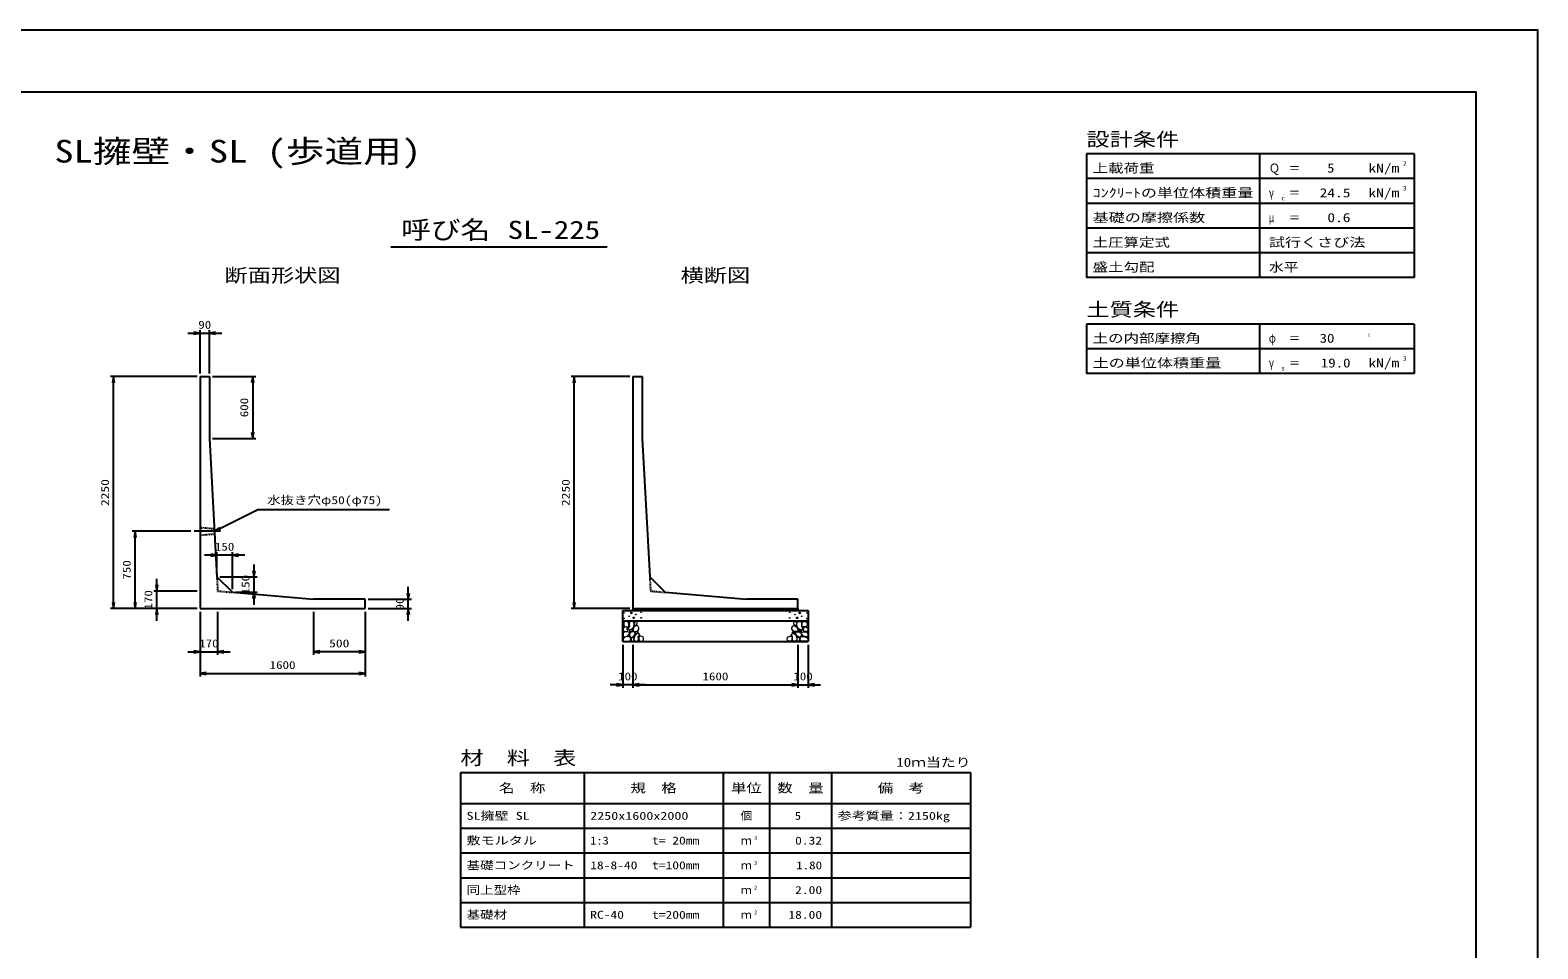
# Model space of a CAD drawing. Units: millimetres at full size. Extents: x 0 to 25230, y 0 to 17820.
# Drawn here: x 10601 to 25230, y 8910 to 17820 of the extents above; entities that cross this region are included whole.
import ezdxf
from ezdxf.enums import TextEntityAlignment as Align

# ---------------------------------------------------------------- set-up
doc = ezdxf.new("R2010")
doc.units = ezdxf.units.MM
doc.linetypes.add('CHAIN', pattern=[18.5, 12, -1.5, 3.5, -1.5])
doc.linetypes.add('DASHED_SPACED', pattern=[12, 6, -6])
for name, color, linetype, lineweight in [('D-BMK', 2, 'CHAIN', 25), ('D-DCR-HCHn', 4, 'Continuous', 9), ('D-MTR-FRAM', 7, 'Continuous', 25), ('D-MTR-LINE', 7, 'Continuous', 25), ('D-STR-DIM', 7, 'Continuous', 25), ('D-STR-STRn', 1, 'Continuous', 25), ('D-STR-TXT', 7, 'Continuous', 25), ('D-TTL', 2, 'Continuous', 25), ('D-TTL-FRAM', 2, 'Continuous', 25), ('D-TTL-LINE', 7, 'Continuous', 25), ('D-TTL-TXT', 7, 'Continuous', 25)]:
    doc.layers.add(name, color=color, linetype=linetype, lineweight=lineweight)
doc.layers.add('D-MTR', color=7, linetype='Continuous')
doc.layers.add('D-MTR-TXT', color=7, linetype='Continuous')
doc.styles.add('ＭＳ ゴシック', font='')
doc.styles.get('ＭＳ ゴシック').set_extended_font_data('MS Gothic')

# ---------------------------------------------------------------- blocks, each defined once
blk = doc.blocks.new('open_arrow')
at = {"color": 0, "linetype": 'Continuous', "lineweight": -2}
blk.add_lwpolyline([(7.5, 1.25), (0, 0), (7.5, -1.25)], dxfattribs=at)

msp = doc.modelspace()

# ---------------------------------------------------------------- linework, layer by layer
at = {"layer": 'D-BMK'}
msp.add_line((12448.649, 12960), (12190, 12960), dxfattribs=at)
at = {"layer": 'D-DCR-HCHn'}
for points in [[(16357.281, 12023.808), (16350.346, 12003.005), (16359.592, 11989.136), (16382.707, 11986.824), (16398.488, 11993.599), (16391.952, 12009.939), (16396.575, 12019.185), (16387.33, 12028.431), (16373.461, 12033.053)], [(16401.198, 12081.594), (16380.395, 12086.217), (16361.904, 12076.971), (16359.592, 12056.168), (16364.215, 12039.988), (16387.33, 12033.053), (16403.51, 12033.053), (16410.444, 12044.611), (16410.444, 12070.037)], [(16419.69, 12083.906), (16412.756, 12063.102), (16415.067, 12039.988), (16398.887, 12014.562), (16419.69, 12003.005), (16442.805, 12014.562), (16456.673, 12033.053), (16461.296, 12063.102), (16456.673, 12079.283), (16442.805, 12086.217)], [(16424.313, 12003.005), (16412.756, 11993.759), (16417.379, 11986.824), (16433.559, 11986.824), (16440.493, 11989.136), (16445.116, 11998.382), (16438.182, 12005.316)], [(16458.985, 12028.431), (16447.427, 12000.693), (16456.673, 11989.136), (16484.411, 11989.136), (16495.968, 11993.759), (16507.525, 12009.939), (16507.525, 12023.808), (16495.968, 12042.299), (16482.099, 12044.611)], [(16463.608, 12079.283), (16463.608, 12051.545), (16475.165, 12044.611), (16486.722, 12051.545), (16489.034, 12067.725), (16486.722, 12081.594), (16470.542, 12086.217)], [(18041.015, 12028.431), (18052.573, 12000.693), (18043.327, 11989.136), (18015.589, 11989.136), (18004.032, 11993.759), (17992.475, 12009.939), (17992.475, 12023.808), (18004.032, 12042.299), (18017.901, 12044.611)], [(18036.392, 12079.283), (18036.392, 12051.545), (18024.835, 12044.611), (18013.278, 12051.545), (18010.966, 12067.725), (18013.278, 12081.594), (18029.458, 12086.217)], [(18080.31, 12083.906), (18087.244, 12063.102), (18084.933, 12039.988), (18101.113, 12014.562), (18080.31, 12003.005), (18057.195, 12014.562), (18043.327, 12033.053), (18038.704, 12063.102), (18043.327, 12079.283), (18057.195, 12086.217)], [(18075.687, 12003.005), (18087.244, 11993.759), (18082.621, 11986.824), (18066.441, 11986.824), (18059.507, 11989.136), (18054.884, 11998.382), (18061.818, 12005.316)], [(18098.802, 12081.594), (18119.605, 12086.217), (18138.096, 12076.971), (18140.408, 12056.168), (18135.785, 12039.988), (18112.67, 12033.053), (18096.49, 12033.053), (18089.556, 12044.611), (18089.556, 12070.037)], [(18142.719, 12023.808), (18149.654, 12003.005), (18140.408, 11989.136), (18117.293, 11986.824), (18101.512, 11993.599), (18108.048, 12009.939), (18103.425, 12019.185), (18112.67, 12028.431), (18126.539, 12033.053)], [(16401.155, 11947.009), (16418.277, 11972.692), (16416.137, 11979.112), (16392.594, 11985.533), (16371.192, 11983.393), (16356.21, 11970.551), (16354.07, 11955.57), (16356.21, 11940.588), (16373.332, 11936.308)], [(16409.716, 11893.503), (16424.698, 11899.924), (16428.978, 11921.326), (16420.417, 11936.308), (16405.435, 11940.588), (16386.173, 11938.448), (16364.771, 11929.887), (16354.07, 11917.045), (16354.07, 11902.064), (16360.49, 11893.503), (16386.173, 11895.643)], [(16461.082, 11947.009), (16471.783, 11972.692), (16463.222, 11983.393), (16437.539, 11983.393), (16426.838, 11979.112), (16416.137, 11964.131), (16416.137, 11951.289), (16426.838, 11934.167), (16439.679, 11932.027)], [(16456.801, 11899.924), (16456.801, 11925.606), (16446.1, 11932.027), (16435.399, 11925.606), (16433.259, 11910.625), (16435.399, 11897.783), (16450.381, 11893.503)], [(16497.466, 11895.643), (16503.886, 11914.905), (16501.746, 11936.308), (16516.728, 11959.85), (16497.466, 11970.551), (16476.063, 11959.85), (16463.222, 11942.728), (16458.941, 11914.905), (16463.222, 11899.924), (16476.063, 11893.503)], [(16493.185, 11970.551), (16503.886, 11979.112), (16499.606, 11985.533), (16484.624, 11985.533), (16478.204, 11983.393), (16473.923, 11974.832), (16480.344, 11968.411)], [(16514.588, 11897.783), (16533.85, 11893.503), (16550.972, 11902.064), (16553.112, 11921.326), (16548.831, 11936.308), (16527.429, 11942.728), (16512.447, 11942.728), (16506.027, 11932.027), (16506.027, 11908.484)], [(17985.412, 11897.783), (17966.15, 11893.503), (17949.028, 11902.064), (17946.888, 11921.326), (17951.169, 11936.308), (17972.571, 11942.728), (17987.553, 11942.728), (17993.973, 11932.027), (17993.973, 11908.484)], [(18002.534, 11895.643), (17996.114, 11914.905), (17998.254, 11936.308), (17983.272, 11959.85), (18002.534, 11970.551), (18023.937, 11959.85), (18036.778, 11942.728), (18041.059, 11914.905), (18036.778, 11899.924), (18023.937, 11893.503)], [(18006.815, 11970.551), (17996.114, 11979.112), (18000.394, 11985.533), (18015.376, 11985.533), (18021.796, 11983.393), (18026.077, 11974.832), (18019.656, 11968.411)], [(18038.918, 11947.009), (18028.217, 11972.692), (18036.778, 11983.393), (18062.461, 11983.393), (18073.162, 11979.112), (18083.863, 11964.131), (18083.863, 11951.289), (18073.162, 11934.167), (18060.321, 11932.027)], [(18043.199, 11899.924), (18043.199, 11925.606), (18053.9, 11932.027), (18064.601, 11925.606), (18066.741, 11910.625), (18064.601, 11897.783), (18049.619, 11893.503)], [(18090.284, 11893.503), (18075.302, 11899.924), (18071.022, 11921.326), (18079.583, 11936.308), (18094.565, 11940.588), (18113.827, 11938.448), (18135.229, 11929.887), (18145.93, 11917.045), (18145.93, 11902.064), (18139.51, 11893.503), (18113.827, 11895.643)], [(18098.845, 11947.009), (18081.723, 11972.692), (18083.863, 11979.112), (18107.406, 11985.533), (18128.808, 11983.393), (18143.79, 11970.551), (18145.93, 11955.57), (18143.79, 11940.588), (18126.668, 11936.308)]]:
    msp.add_lwpolyline(points, close=True, dxfattribs=at)
for centre, radius in [((16360.727, 12167.43), 3), ((16433.336, 12167.43), 7.5), ((16477.708, 12151.639), 3), ((16528.131, 12173.481), 3), ((17971.869, 12173.481), 3), ((18022.292, 12151.639), 3), ((18066.664, 12167.43), 7.5), ((18139.273, 12167.43), 3), ((16361.869, 12113.919), 3), ((16412.292, 12135.761), 3), ((16456.664, 12119.97), 7.5), ((16529.273, 12119.97), 3), ((17970.727, 12119.97), 3), ((18043.336, 12119.97), 7.5), ((18087.708, 12135.761), 3), ((18138.131, 12113.919), 3)]:
    msp.add_circle(centre, radius, dxfattribs=at)
at = {"layer": 'D-MTR-FRAM'}
for p, q in [((14775, 10620), (19725, 10620)), ((14775, 10620), (14775, 9120)), ((19725, 10620), (19725, 9120)), ((14775, 9120), (19725, 9120))]:
    msp.add_line(p, q, dxfattribs=at)
at = {"layer": 'D-MTR-LINE'}
for p, q in [((15975, 10620), (15975, 9120)), ((17325, 10620), (17325, 9120)), ((17775, 10620), (17775, 9120)), ((18375, 10620), (18375, 9120)), ((14775, 10320), (19725, 10320)), ((14775, 10080), (19725, 10080)), ((14775, 9840), (19725, 9840)), ((14775, 9600), (19725, 9600)), ((14775, 9360), (19725, 9360))]:
    msp.add_line(p, q, dxfattribs=at)
at = {"layer": 'D-STR-DIM'}
for p, q in [((12130, 14880), (12460, 14880)), ((12250, 14490), (12250, 14910)), ((12340, 14490), (12340, 14910)), ((12220, 14460), (11380, 14460)), ((11410, 12210), (11410, 14460)), ((12370, 14460), (12790, 14460)), ((12760, 14460), (12760, 13860)), ((16420, 14460), (15850, 14460)), ((15880, 12210), (15880, 14460)), ((12370, 13860), (12790, 13860)), ((12160, 12960), (11590, 12960)), ((11620, 12210), (11620, 12960)), ((12682.555, 12727.737), (12292.555, 12727.737)), ((12412.555, 12547.737), (12412.555, 12757.737)), ((12562.555, 12397.737), (12562.555, 12757.737)), ((12772.555, 12637.737), (12772.555, 12247.737)), ((11830, 12090), (11830, 12500)), ((12442.555, 12517.737), (12802.555, 12517.737)), ((12220, 12380), (11800, 12380)), ((12592.555, 12367.737), (12802.555, 12367.737)), ((13880, 12300), (14300, 12300)), ((14270, 12090), (14270, 12420)), ((12220, 12210), (11380, 12210)), ((12220, 12210), (11590, 12210)), ((12220, 12210), (11800, 12210)), ((12250, 12180), (12250, 11760)), ((12250, 12180), (12250, 11550)), ((12420, 12180), (12420, 11760)), ((13350, 12180), (13350, 11760)), ((13850, 12180), (13850, 11550)), ((13850, 12180), (13850, 11760)), ((13880, 12210), (14300, 12210)), ((16420, 12210), (15850, 12210)), ((16350, 11860), (16350, 11440)), ((16450, 11860), (16450, 11440)), ((16450, 11860), (16450, 11440)), ((18050, 11860), (18050, 11440)), ((18050, 11860), (18050, 11440)), ((18150, 11860), (18150, 11440)), ((12130, 11790), (12540, 11790)), ((13850, 11790), (13350, 11790)), ((12250, 11580), (13850, 11580)), ((16570, 11470), (16230, 11470)), ((16450, 11470), (18050, 11470)), ((17930, 11470), (18270, 11470))]:
    msp.add_line(p, q, dxfattribs=at)
at = {"layer": 'D-STR-STRn'}
for p, q in [((12250, 14460), (12340, 14460)), ((12250, 14460), (12250, 12210)), ((12340, 14460), (12340, 13860)), ((16450, 14460), (16540, 14460)), ((16450, 14460), (16450, 12210)), ((16540, 14460), (16540, 13860)), ((12340, 13860), (12412.555, 12517.737)), ((16540, 13860), (16612.555, 12517.737)), ((12562.555, 12367.737), (12412.555, 12517.737)), ((16762.555, 12367.737), (16612.555, 12517.737)), ((12562.555, 12367.737), (13350, 12300)), ((13850, 12300), (13350, 12300)), ((13850, 12210), (13850, 12300)), ((16762.555, 12367.737), (17550, 12300)), ((18050, 12300), (17550, 12300)), ((18050, 12210), (18050, 12300)), ((12250, 12210), (13850, 12210)), ((16350, 11890), (16350, 12190)), ((16350, 12190), (18150, 12190)), ((16450, 12210), (18050, 12210)), ((16450, 12210), (16450, 12190)), ((18050, 12210), (18050, 12190)), ((18150, 12190), (18150, 11890)), ((16350, 12090), (18150, 12090)), ((16350, 11890), (18150, 11890))]:
    msp.add_line(p, q, dxfattribs=at)
at = {"layer": 'D-STR-STRn', "linetype": 'DASHED_SPACED'}
for p, q in [((12250, 12997.5), (12387.297, 12985)), ((12250, 12922.5), (12390, 12935))]:
    msp.add_line(p, q, dxfattribs=at)
at = {"layer": 'D-STR-STRn', "color": 2, "linetype": 'DASHED_SPACED'}
for p, q in [((12412.555, 12517.737), (12420, 12380)), ((16612.555, 12517.737), (16620, 12380)), ((12420, 12380), (12562.555, 12367.737)), ((16620, 12380), (16762.555, 12367.737))]:
    msp.add_line(p, q, dxfattribs=at)
at = {"layer": 'D-STR-TXT'}
msp.add_lwpolyline([(12388.649, 12960), (12808.649, 13170), (12868.649, 13170), (14088.293, 13170)], dxfattribs=at)
at = {"layer": 'D-TTL'}
for points in [[(0, 0), (25230, 0), (25230, 17820), (0, 17820)], [(600, 600), (24630, 600), (24630, 17220), (600, 17220)]]:
    msp.add_lwpolyline(points, close=True, dxfattribs=at)
at = {"layer": 'D-TTL-FRAM'}
for p, q in [((24030, 16620), (20850, 16620)), ((20850, 16620), (20850, 15420)), ((24030, 16620), (24030, 15420)), ((24030, 15420), (20850, 15420)), ((24030, 14970), (20850, 14970)), ((20850, 14970), (20850, 14490)), ((24030, 14970), (24030, 14490)), ((24030, 14490), (20850, 14490))]:
    msp.add_line(p, q, dxfattribs=at)
at = {"layer": 'D-TTL-LINE'}
for p, q in [((22530, 16620), (22530, 15420)), ((24030, 16380), (20850, 16380)), ((24030, 16140), (20850, 16140)), ((24030, 15900), (20850, 15900)), ((24030, 15660), (20850, 15660)), ((22530, 14970), (22530, 14490)), ((24030, 14730), (20850, 14730))]:
    msp.add_line(p, q, dxfattribs=at)
at = {"layer": 'D-TTL-TXT'}
msp.add_line((14100, 15720), (16200, 15720), dxfattribs=at)

# ---------------------------------------------------------------- block references
at = {"layer": 'D-STR-DIM', "xscale": 8, "yscale": 8}
for p, rotation in [((12250, 14880), 180), ((11410, 14460), 270), ((12760, 14460), 270), ((15880, 14460), 270), ((12760, 13860), 90), ((11620, 12960), 270), ((12412.555, 12727.737), 180), ((11830, 12380), 90), ((12772.555, 12517.737), 90), ((12772.555, 12367.737), 270), ((14270, 12300), 90), ((11410, 12210), 90), ((11620, 12210), 90), ((11830, 12210), 270), ((14270, 12210), 270), ((15880, 12210), 90), ((12250, 11790), 180), ((13850, 11790), 180), ((13850, 11580), 180), ((16350, 11470), 180), ((18050, 11470), 180), ((18050, 11470), 180)]:
    msp.add_blockref('open_arrow', p, dxfattribs=dict(at, rotation=rotation))
for p in [(12340, 14880), (12562.555, 12727.737), (12420, 11790), (13350, 11790), (12250, 11580), (16450, 11470), (16450, 11470), (18150, 11470)]:
    msp.add_blockref('open_arrow', p, dxfattribs=at)
at = {"layer": 'D-STR-TXT', "xscale": 8, "yscale": 8, "rotation": 26.6}
msp.add_blockref('open_arrow', (12388.649, 12960), dxfattribs=at)

# ---------------------------------------------------------------- texts
at = {"layer": 'D-MTR', "style": 'ＭＳ ゴシック', "width": 1.25}
msp.add_text('材\u3000料\u3000表', height=132, dxfattribs=at).set_placement((14775, 10656), align=Align.BOTTOM_LEFT)
at = {"layer": 'D-MTR', "style": 'ＭＳ ゴシック', "width": 1.2}
msp.add_text('10ｍ当たり', height=87.98, dxfattribs=at).set_placement((19725, 10649), align=Align.BOTTOM_RIGHT)
at = {"layer": 'D-MTR-TXT', "style": 'ＭＳ ゴシック'}
for s, height, width, p in [('名\u3000称', 87.98, 1.25, (15375, 10470)), ('規\u3000格', 87.98, 1.25, (16650, 10470)), ('単位', 87.98, 1.25, (17550, 10470)), ('数\u3000量', 87.98, 1.25, (18075, 10470)), ('備\u3000考', 87.98, 1.25, (19050, 10470)), ('個', 76.98, 1.1, (17550, 10200))]:
    msp.add_text(s, height=height, dxfattribs=dict(at, width=width)).set_placement(p, align=Align.MIDDLE_CENTER)
for s, width, p in [('SL擁壁 SL', 1.3, (14835, 10200)), ('参考質量：2150kg', 1.3, (18435, 10200)), ('2250x1600x2000', 1.3, (16035, 10200)), ('敷モルタル', 1.3, (14835, 9960)), ('1:3', 1.15, (16035, 9960)), ('t= 20mm', 1.25, (16635, 9960)), ('基礎コンクリート', 1.25, (14835, 9720)), ('18-8-40', 1.25, (16035, 9720)), ('t=100mm', 1.25, (16635, 9720)), ('同上型枠', 1.25, (14835, 9480)), ('基礎材', 1.25, (14835, 9240)), ('RC-40', 1.25, (16035, 9240)), ('t=200mm', 1.25, (16635, 9240))]:
    msp.add_text(s, height=76.98, dxfattribs=dict(at, width=width)).set_placement(p, align=Align.MIDDLE_LEFT)
for s, width, p in [('5', 1.15, (18080.33, 10200)), ('0.32', 1.25, (18285, 9960)), ('1.80', 1.2, (18285, 9720)), ('2.00', 1.25, (18285, 9480)), ('18.00', 1.25, (18285, 9240))]:
    msp.add_text(s, height=76.98, dxfattribs=dict(at, width=width)).set_placement(p, align=Align.MIDDLE_RIGHT)
for p in [(17550, 9960), (17550, 9720), (17550, 9480), (17550, 9240)]:
    msp.add_text('ｍ', height=76.98, dxfattribs=at).set_placement(p, align=Align.MIDDLE_CENTER)
at = {"layer": 'D-MTR-TXT', "style": 'ＭＳ ゴシック', "width": 1.15}
for s, p in [('3', (17625, 9953)), ('3', (17625, 9713)), ('2', (17625, 9473)), ('2', (17625, 9233))]:
    msp.add_text(s, height=38.49, dxfattribs=at).set_placement(p, align=Align.BOTTOM_LEFT)
at = {"layer": 'D-STR-DIM', "style": 'ＭＳ ゴシック'}
for s, width, p in [('90', 1.2, (12295, 14962.5)), ('150', 1.2, (12487.555, 12810.237)), ('170', 1.2, (12335, 11872.5)), ('500', 1.25, (13600, 11872.5)), ('1600', 1.2, (13050, 11662.5)), ('100', 1.2, (16400, 11552.5)), ('1600', 1.2, (17250, 11552.5)), ('100', 1.2, (18100, 11552.5))]:
    msp.add_text(s, height=76.98, dxfattribs=dict(at, width=width)).set_placement(p, align=Align.MIDDLE_CENTER)
for s, width, p in [('600', 1.2, (12677.5, 14160)), ('2250', 1.25, (11327.5, 13335)), ('2250', 1.25, (15797.5, 13335)), ('750', 1.2, (11537.5, 12585)), ('150', 1.2, (12690.055, 12442.737)), ('170', 1.2, (11747.5, 12295)), ('90', 1.2, (14187.5, 12255))]:
    msp.add_text(s, height=76.98, rotation=90, dxfattribs=dict(at, width=width)).set_placement(p, align=Align.MIDDLE_CENTER)
at = {"layer": 'D-STR-TXT', "style": 'ＭＳ ゴシック', "width": 1.25}
msp.add_text('水抜き穴φ50(φ75)', height=76.98, dxfattribs=at).set_placement((12898.649, 13200), align=Align.BOTTOM_LEFT)
at = {"layer": 'D-TTL-TXT', "style": 'ＭＳ ゴシック'}
for s, height, width, p in [('設計条件', 132, 1.25, (20850, 16656)), ('上載荷重', 87.98, 1.25, (20910, 16412)), ('kN/m', 87.98, 1.25, (23586, 16412)), ('2', 43.99, 1.15, (23922, 16492)), ('Ｑ', 87.98, 0.9, (22620, 16412)), ('＝', 87.98, 0.95, (22812, 16412)), ('ｺﾝｸﾘｰﾄの単位体積重量', 87.98, 1.3, (20910, 16172)), ('γ', 87.98, 0.75, (22620, 16172)), ('＝', 87.98, 0.95, (22812, 16172)), ('kN/m', 87.98, 1.25, (23586, 16172)), ('3', 43.99, 1.15, (23922, 16252)), ('c', 43.99, 1.2, (22740, 16156)), ('基礎の摩擦係数', 87.98, 1.3, (20910, 15932)), ('μ', 87.98, 0.7, (22620, 15932)), ('＝', 87.98, 0.95, (22812, 15932)), ('土圧算定式', 87.98, 1.25, (20910, 15692)), ('試行くさび法', 87.98, 1.3, (22620, 15692)), ('盛土勾配', 87.98, 1.25, (20910, 15452)), ('水平', 87.98, 1.2, (22620, 15452)), ('土質条件', 132, 1.25, (20850, 15006)), ('土の内部摩擦角', 87.98, 1.25, (20910, 14762)), ('φ', 87.98, 0.75, (22620, 14762)), ('＝', 87.98, 0.95, (22812, 14762)), ('°', 87.98, 0.3, (23586, 14762)), ('土の単位体積重量', 87.98, 1.3, (20910, 14522)), ('kN/m', 87.98, 1.25, (23586, 14522)), ('3', 43.99, 1.15, (23922, 14602)), ('γ', 87.98, 0.75, (22620, 14522)), ('s', 43.99, 1.15, (22740, 14506)), ('＝', 87.98, 0.95, (22812, 14522))]:
    msp.add_text(s, height=height, dxfattribs=dict(at, width=width)).set_placement(p, align=Align.BOTTOM_LEFT)
for s, height, width, p in [('SL擁壁・SL (歩道用)', 219.9, 1.25, (12615, 16470)), ('呼び名', 176, 1.2, (14632.5, 15742.5)), ('SL-225', 176, 1.25, (15682.5, 15742.5)), ('断面形状図', 132, 1.25, (13050, 15336)), ('横断図', 132, 1.25, (17250, 15336))]:
    msp.add_text(s, height=height, dxfattribs=dict(at, width=width)).set_placement(p, align=Align.BOTTOM_CENTER)
for s, width, p in [('5', 1.15, (23256, 16412)), ('24.5', 1.25, (23412, 16172)), ('0.6', 1.25, (23412, 15932)), ('30', 1.2, (23256, 14762)), ('19.0', 1.2, (23412, 14522))]:
    msp.add_text(s, height=87.98, dxfattribs=dict(at, width=width)).set_placement(p, align=Align.BOTTOM_RIGHT)

doc.saveas('drawing.dxf')
